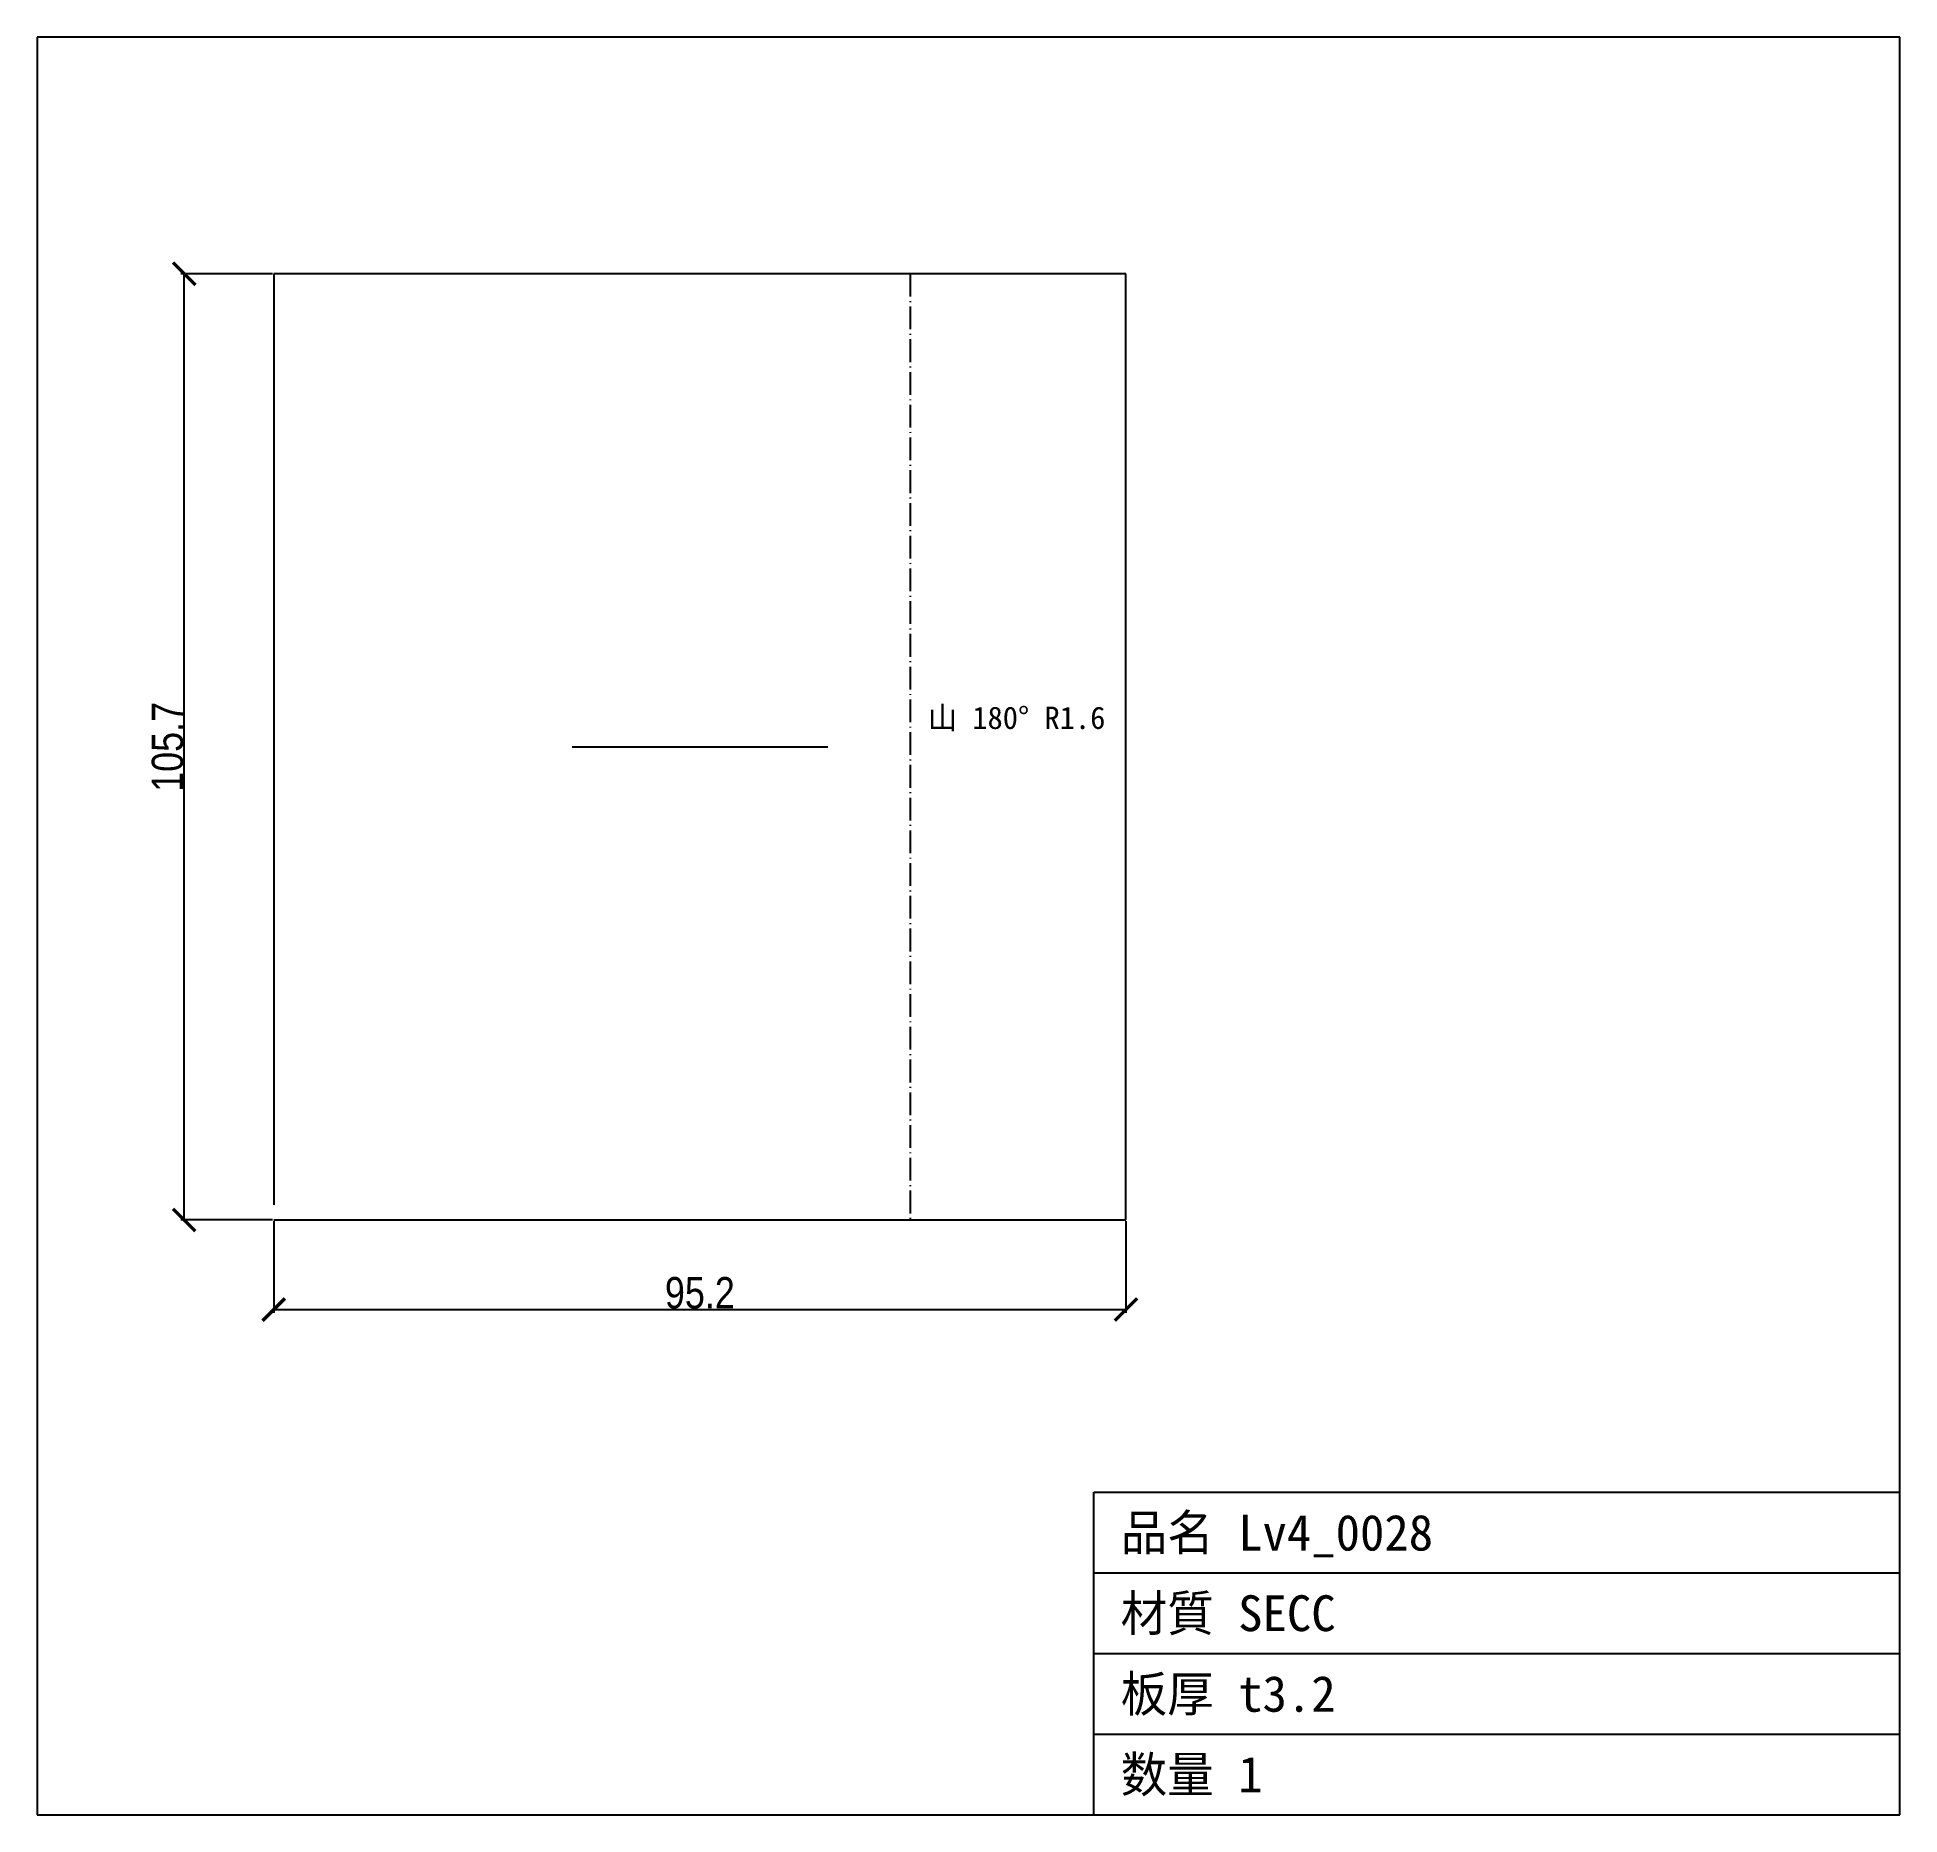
# Model space of a CAD drawing. Header units: millimetres. Extents: x -26 to 182, y -66 to 132.
import ezdxf

# ---------------------------------------------------------------- set-up
doc = ezdxf.new("R2010")
doc.units = ezdxf.units.MM
doc.linetypes.add('DASHDOT', pattern=[3.556, 2.54, -0.508, 0, -0.508])
for name, color, linetype in [('ケガキ', 7, 'Continuous'), ('図枠', 7, 'Continuous'), ('外形', 7, 'Continuous'), ('寸法', 7, 'Continuous'), ('文字', 7, 'Continuous'), ('曲げ線', 7, 'Continuous')]:
    doc.layers.add(name, color=color, linetype=linetype)
doc.styles.add('OpenSansCondensed-Light', font='OpenSansCondensed-Light.ttf')
doc.dimstyles.new('EZDXF', dxfattribs={"dimtxt": 0.25, "dimasz": 0.175, "dimexe": 0.375, "dimexo": 0.125, "dimgap": 0.1, "dimtad": 1, "dimlfac": 100, "dimzin": 12, "dimdsep": 46, "dimtxsty": 'OpenSansCondensed-Light', "dimblk": 'ARCHTICK', "dimcen": 2.5, "dimazin": 3, "dimtfac": 0.5, "dimtmove": 2, "dimatfit": 3})

# ---------------------------------------------------------------- blocks, each defined once
blk = doc.blocks.new('_ARCHTICK')
at = {"color": 0, "linetype": 'BYBLOCK', "const_width": 0.15}
blk.add_lwpolyline([(-0.5, -0.5), (0.5, 0.5)], dxfattribs=at)

msp = doc.modelspace()

# ---------------------------------------------------------------- linework, layer by layer
at = {"layer": 'ケガキ'}
msp.add_line((33.31, 52.83), (61.86, 52.83), dxfattribs=at)
at = {"layer": '図枠'}
for p, q in [((181.58, 132.07), (-26.41, 132.07)), ((-26.41, 132.07), (-26.41, -66.41)), ((181.58, -66.41), (181.58, 132.07)), ((91.58, -66.41), (91.58, -30.41)), ((91.58, -30.41), (181.58, -30.41)), ((91.58, -39.41), (181.58, -39.41)), ((91.58, -48.41), (181.58, -48.41)), ((91.58, -57.41), (181.58, -57.41)), ((-26.41, -66.41), (181.58, -66.41))]:
    msp.add_line(p, q, dxfattribs=at)
at = {"layer": '外形'}
for p, q in [((0, 105.65), (0, 1.68)), ((95.17, 105.65), (0, 105.65)), ((95.17, 0), (95.17, 105.65)), ((0, 0), (95.17, 0))]:
    msp.add_line(p, q, dxfattribs=at)
at = {"layer": '曲げ線', "color": 3, "linetype": 'DASHDOT'}
msp.add_line((71.06, 105.65), (71.06, 0), dxfattribs=at)

# ---------------------------------------------------------------- texts
at = {"layer": '文字'}
for s, height, p in [('山 180° R1.6', 2.5, (73.06, 54.83)), ('品名 Lv4_0028', 4, (94.58, -36.91)), ('材質 SECC', 4, (94.58, -45.91)), ('板厚 t3.2', 4, (94.58, -54.91)), ('数量 1', 4, (94.58, -63.91))]:
    msp.add_text(s, height=height, dxfattribs=at).set_placement(p)

# ---------------------------------------------------------------- dimensions: what is measured, and where the dimension line sits
at = {"layer": '寸法'}
msp.add_linear_dim(base=(-10, 0), p1=(0, 0), p2=(0, 105.6536), angle=90, dimstyle='EZDXF', override={"dimtxt": 3.5, "dimasz": 2.5, "dimdec": 1, "dimlfac": 1}, dxfattribs=at).render()
msp.add_linear_dim(base=(0, -10), p1=(0, 0), p2=(95.17, 0), dimstyle='EZDXF', override={"dimtxt": 3.5, "dimasz": 2.5, "dimdec": 1, "dimlfac": 1}, dxfattribs=at).render()

doc.saveas('drawing.dxf')
